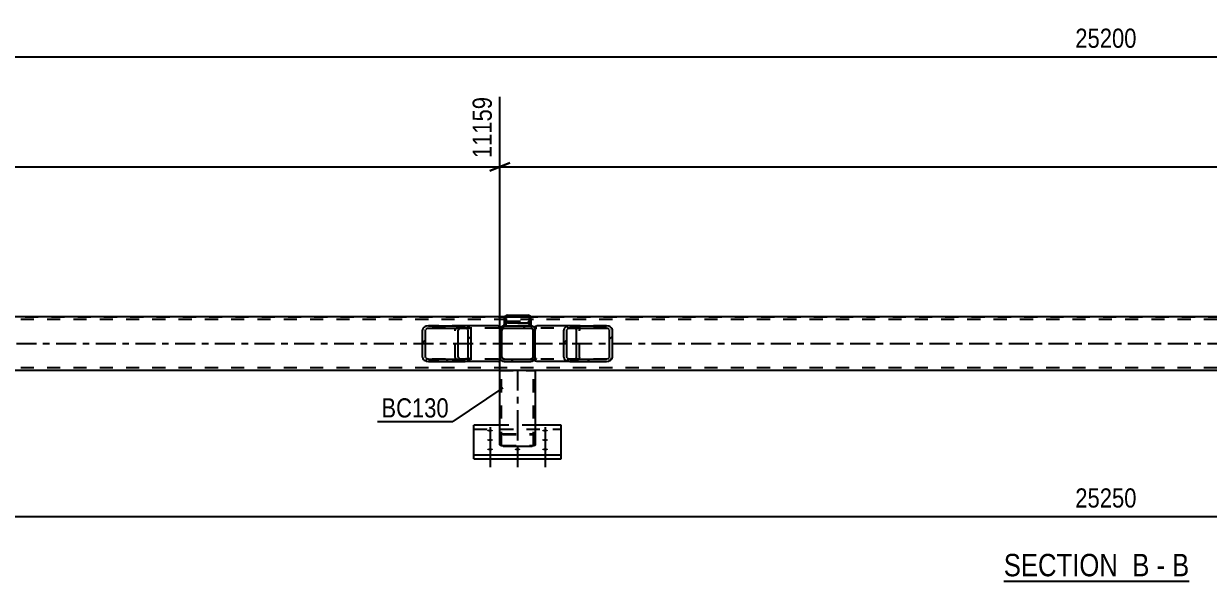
# Model space of a CAD drawing. Header units: millimetres. Extents: x 0 to 1189, y 0 to 841.
# Drawn here: x 393.6 to 570.2, y 365.2 to 448.4 of the extents above; entities that cross this region are included whole.
import ezdxf

# ---------------------------------------------------------------- set-up
doc = ezdxf.new("R2010")
doc.units = ezdxf.units.MM
doc.linetypes.add('DXK_LINE_DOT2', pattern=[3.9198, 1.9599, -1.9599])
doc.linetypes.add('DXK_LINE_DOT3', pattern=[5.9187, 2.979, -0.9799, 0.9799, -0.9799])
doc.styles.add('Arial Narrow', font='ARIALN.TTF', dxfattribs={"height": 0.2})

# ---------------------------------------------------------------- blocks, each defined once
blk = doc.blocks.new('Unknown-814734972-13 - 3548')
at = {"color": 6, "linetype": 'Continuous'}
blk.add_line((539.72, 365.19), (567.37, 365.19), dxfattribs=at)
at = {"color": 0, "linetype": 'Continuous'}
for points in [[(557.83, 365.94), (557.83, 369.44), (539.72, 369.44), (539.72, 365.94)], [(561.44, 365.94), (561.44, 369.44), (558.88, 369.44), (558.88, 365.94)], [(563.76, 365.94), (563.76, 369.44), (562.49, 369.44), (562.49, 365.94)], [(567.37, 365.94), (567.37, 369.44), (564.81, 369.44), (564.81, 365.94)]]:
    blk.add_wipeout(points, dxfattribs=at)
at = {"color": 7, "linetype": 'Continuous', "style": 'Arial Narrow'}
for s, p in [('SECTION ', (539.72, 365.94)), ('B', (558.88, 365.94)), ('B', (564.81, 365.94)), ('-', (562.49, 365.94))]:
    blk.add_text(s, height=3.34, dxfattribs=at).set_placement(p)
blk = doc.blocks.new('Part-814734972-3650 - 3548')
at = {"color": 2, "linetype": 'Continuous'}
for p, q in [((460.73, 383.45), (460.73, 388.5)), ((464.59, 388.5), (460.73, 388.5)), ((473.73, 388.5), (469.87, 388.5)), ((473.73, 383.45), (473.73, 388.5)), ((460.73, 384.05), (473.73, 384.05)), ((460.73, 383.45), (473.73, 383.45))]:
    blk.add_line(p, q, dxfattribs=at)
at = {"color": 7, "linetype": 'DXK_LINE_DOT2'}
for p, q in [((460.73, 387.9), (473.73, 387.9)), ((464.62, 388.5), (464.59, 388.5)), ((469.87, 388.5), (464.62, 388.5))]:
    blk.add_line(p, q, dxfattribs=at)
blk = doc.blocks.new('Part-814734972-3602 - 3548')
at = {"color": 2, "linetype": 'Continuous'}
for p, q in [((464.59, 385.54), (464.59, 396.65)), ((469.87, 396.65), (469.87, 385.54)), ((464.62, 385.48), (464.59, 385.54)), ((464.73, 385.42), (464.62, 385.48)), ((464.88, 385.39), (464.73, 385.42)), ((465.07, 385.37), (464.88, 385.39)), ((465.07, 385.37), (469.39, 385.37)), ((469.57, 385.39), (469.39, 385.37)), ((469.73, 385.42), (469.57, 385.39)), ((469.83, 385.48), (469.73, 385.42)), ((469.87, 385.54), (469.83, 385.48))]:
    blk.add_line(p, q, dxfattribs=at)
at = {"color": 7, "linetype": 'DXK_LINE_DOT2'}
for p, q in [((464.59, 396.65), (469.87, 396.65)), ((464.83, 385.54), (464.83, 396.65)), ((469.63, 385.54), (469.63, 396.65)), ((464.59, 387.02), (464.62, 387.08)), ((464.62, 387.08), (464.73, 387.13)), ((464.73, 387.13), (464.88, 387.17)), ((464.85, 387.05), (464.83, 387.02)), ((464.9, 387.07), (464.85, 387.05)), ((464.88, 387.17), (465.07, 387.18)), ((464.98, 387.09), (464.9, 387.07)), ((465.07, 387.1), (464.98, 387.09)), ((465.07, 387.18), (469.39, 387.18)), ((465.07, 387.1), (469.39, 387.1)), ((469.39, 387.18), (469.57, 387.17)), ((469.48, 387.09), (469.39, 387.1)), ((469.56, 387.07), (469.48, 387.09)), ((469.56, 387.07), (469.57, 387.07)), ((469.57, 387.17), (469.73, 387.13)), ((469.57, 387.07), (469.61, 387.05)), ((469.63, 387.02), (469.61, 387.05)), ((469.73, 387.13), (469.83, 387.08)), ((469.83, 387.08), (469.87, 387.02)), ((464.83, 385.54), (464.85, 385.51)), ((464.85, 385.51), (464.9, 385.48)), ((464.9, 385.48), (464.98, 385.46)), ((464.98, 385.46), (465.07, 385.46)), ((465.07, 385.46), (469.39, 385.46)), ((469.39, 385.46), (469.48, 385.46)), ((469.48, 385.46), (469.56, 385.48)), ((469.56, 385.48), (469.61, 385.51)), ((469.61, 385.51), (469.63, 385.54))]:
    blk.add_line(p, q, dxfattribs=at)
at = {"color": 7, "linetype": 'DXK_LINE_DOT3'}
blk.add_line((467.23, 396.65), (467.23, 386.28), dxfattribs=at)
blk = doc.blocks.new('Part-814734972-3643 - 3548')
at = {"color": 7, "linetype": 'DXK_LINE_DOT2'}
for p, q in [((225.26, 404.65), (1026.22, 404.65)), ((469.15, 404.65), (465.3, 404.65)), ((1026.22, 404.25), (96.58, 404.25)), ((1026.22, 397.05), (96.58, 397.05))]:
    blk.add_line(p, q, dxfattribs=at)
at = {"color": 2, "linetype": 'Continuous'}
for p, q in [((465.3, 404.65), (229.2, 404.65)), ((705.29, 404.65), (469.15, 404.65)), ((1026.22, 396.65), (96.58, 396.65))]:
    blk.add_line(p, q, dxfattribs=at)
at = {"color": 7, "linetype": 'DXK_LINE_DOT3'}
blk.add_line((96.58, 400.65), (1026.22, 400.65), dxfattribs=at)
blk = doc.blocks.new('Bolt-814734972-3665 - 3548')
at = {"linetype": 'Continuous'}
for points in [[(463.13, 387.53), (463.04, 387.53), (462.95, 387.54), (462.87, 387.56), (462.8, 387.58), (462.75, 387.6), (462.71, 387.63), (462.69, 387.66), (462.69, 387.7), (462.71, 387.73), (462.75, 387.76), (462.8, 387.78), (462.87, 387.8), (462.95, 387.82), (463.04, 387.83), (463.13, 387.83), (463.22, 387.83), (463.31, 387.82), (463.39, 387.8), (463.45, 387.78), (463.51, 387.76), (463.55, 387.73), (463.56, 387.7), (463.56, 387.66), (463.55, 387.63), (463.51, 387.6), (463.45, 387.58), (463.39, 387.56), (463.31, 387.54), (463.22, 387.53)], [(471.33, 387.53), (471.24, 387.53), (471.15, 387.54), (471.07, 387.56), (471, 387.58), (470.95, 387.6), (470.91, 387.63), (470.89, 387.66), (470.89, 387.7), (470.91, 387.73), (470.95, 387.76), (471, 387.78), (471.07, 387.8), (471.15, 387.82), (471.24, 387.83), (471.33, 387.83), (471.42, 387.83), (471.51, 387.82), (471.59, 387.8), (471.65, 387.78), (471.71, 387.76), (471.75, 387.73), (471.76, 387.7), (471.76, 387.66), (471.75, 387.63), (471.71, 387.6), (471.65, 387.58), (471.59, 387.56), (471.51, 387.54), (471.42, 387.53)], [(463.13, 386.12), (463.04, 386.12), (462.95, 386.13), (462.87, 386.15), (462.8, 386.17), (462.75, 386.2), (462.71, 386.22), (462.69, 386.26), (462.69, 386.29), (462.71, 386.32), (462.75, 386.35), (462.8, 386.37), (462.87, 386.39), (462.95, 386.41), (463.04, 386.42), (463.13, 386.42), (463.22, 386.42), (463.31, 386.41), (463.39, 386.39), (463.45, 386.37), (463.51, 386.35), (463.55, 386.32), (463.56, 386.29), (463.56, 386.26), (463.55, 386.22), (463.51, 386.2), (463.45, 386.17), (463.39, 386.15), (463.31, 386.13), (463.22, 386.12)], [(463.13, 384.73), (463.04, 384.73), (462.95, 384.74), (462.87, 384.75), (462.8, 384.77), (462.75, 384.8), (462.71, 384.83), (462.69, 384.86), (462.69, 384.89), (462.71, 384.92), (462.75, 384.95), (462.8, 384.98), (462.87, 385), (462.95, 385.01), (463.04, 385.02), (463.13, 385.03), (463.22, 385.02), (463.31, 385.01), (463.39, 385), (463.45, 384.98), (463.51, 384.95), (463.55, 384.92), (463.56, 384.89), (463.56, 384.86), (463.55, 384.83), (463.51, 384.8), (463.45, 384.77), (463.39, 384.75), (463.31, 384.74), (463.22, 384.73)], [(467.21, 384.73), (467.12, 384.73), (467.03, 384.74), (466.95, 384.75), (466.88, 384.77), (466.83, 384.8), (466.79, 384.83), (466.77, 384.86), (466.77, 384.89), (466.79, 384.92), (466.83, 384.95), (466.88, 384.98), (466.95, 385), (467.03, 385.01), (467.12, 385.02), (467.21, 385.03), (467.3, 385.02), (467.39, 385.01), (467.47, 385), (467.53, 384.98), (467.59, 384.95), (467.63, 384.92), (467.64, 384.89), (467.64, 384.86), (467.63, 384.83), (467.59, 384.8), (467.53, 384.77), (467.47, 384.75), (467.39, 384.74), (467.3, 384.73)], [(471.33, 386.12), (471.24, 386.12), (471.15, 386.13), (471.07, 386.15), (471, 386.17), (470.95, 386.2), (470.91, 386.22), (470.89, 386.26), (470.89, 386.29), (470.91, 386.32), (470.95, 386.35), (471, 386.37), (471.07, 386.39), (471.15, 386.41), (471.24, 386.42), (471.33, 386.42), (471.42, 386.42), (471.51, 386.41), (471.59, 386.39), (471.65, 386.37), (471.71, 386.35), (471.75, 386.32), (471.76, 386.29), (471.76, 386.26), (471.75, 386.22), (471.71, 386.2), (471.65, 386.17), (471.59, 386.15), (471.51, 386.13), (471.42, 386.12)], [(471.33, 384.73), (471.24, 384.73), (471.15, 384.74), (471.07, 384.75), (471, 384.77), (470.95, 384.8), (470.91, 384.83), (470.89, 384.86), (470.89, 384.89), (470.91, 384.92), (470.95, 384.95), (471, 384.98), (471.07, 385), (471.15, 385.01), (471.24, 385.02), (471.33, 385.03), (471.42, 385.02), (471.51, 385.01), (471.59, 385), (471.65, 384.98), (471.71, 384.95), (471.75, 384.92), (471.76, 384.89), (471.76, 384.86), (471.75, 384.83), (471.71, 384.8), (471.65, 384.77), (471.59, 384.75), (471.51, 384.74), (471.42, 384.73)]]:
    blk.add_hatch(color=1, dxfattribs=at).paths.add_polyline_path(points)
at = {"color": 1, "linetype": 'Continuous'}
for p, q in [((463.13, 388.17), (463.13, 385.05)), ((471.33, 388.17), (471.33, 385.05)), ((463.13, 386.76), (463.13, 383.64)), ((463.13, 385.36), (463.13, 382.24)), ((467.21, 385.36), (467.21, 382.24)), ((471.33, 386.76), (471.33, 383.64)), ((471.33, 385.36), (471.33, 382.24))]:
    blk.add_line(p, q, dxfattribs=at)
at = {"color": 1, "linetype": 'DXK_LINE_DOT2'}
blk.add_line((467.21, 388.17), (467.21, 385.05), dxfattribs=at)
blk = doc.blocks.new('Part-814734972-3667 - 3548')
at = {"linetype": 'Continuous'}
h = blk.add_hatch(dxfattribs=at)
h.set_pattern_fill('', scale=0.7, style=0, pattern_type=0)
h.set_pattern_definition([(45, (469.4624, 398.06), (-1.57154, 1.57154), [])])
h.paths.add_polyline_path([(469.22, 398.01), (469.46, 398.06), (469.67, 398.2), (469.81, 398.41), (469.86, 398.65), (469.86, 402.65), (469.81, 402.9), (469.67, 403.1), (469.46, 403.24), (469.22, 403.29), (465.22, 403.29), (464.97, 403.24), (464.76, 403.1), (464.63, 402.9), (464.58, 402.65), (464.58, 398.65), (464.63, 398.41), (464.76, 398.2), (464.97, 398.06), (465.22, 398.01)])
h.paths.add_polyline_path([(465.1, 398.36), (464.99, 398.42), (464.92, 398.53), (464.9, 398.65), (464.9, 402.65), (464.92, 402.77), (464.99, 402.88), (465.1, 402.95), (465.22, 402.97), (469.22, 402.97), (469.34, 402.95), (469.44, 402.88), (469.51, 402.77), (469.54, 402.65), (469.54, 398.65), (469.51, 398.53), (469.44, 398.42), (469.34, 398.36), (469.22, 398.33), (465.22, 398.33)])
at = {"color": 7, "linetype": 'DXK_LINE_DOT2'}
for p, q in [((464.58, 402.65), (464.63, 402.9)), ((464.92, 402.77), (464.9, 402.65)), ((464.97, 403.24), (465.22, 403.29)), ((465.22, 402.97), (465.1, 402.95)), ((469.22, 403.29), (465.22, 403.29)), ((465.22, 402.97), (469.22, 402.97)), ((469.22, 403.29), (469.46, 403.24)), ((469.34, 402.95), (469.22, 402.97)), ((469.54, 402.65), (469.51, 402.77)), ((469.81, 402.9), (469.86, 402.65)), ((464.58, 398.65), (464.58, 402.65)), ((464.9, 398.65), (464.9, 402.65)), ((469.54, 398.65), (469.54, 402.65)), ((469.86, 398.65), (469.86, 402.65)), ((464.63, 398.41), (464.58, 398.65)), ((464.9, 398.65), (464.92, 398.53)), ((465.22, 398.01), (464.97, 398.06)), ((465.1, 398.36), (465.22, 398.33)), ((465.22, 398.33), (469.22, 398.33)), ((465.22, 398.01), (469.22, 398.01)), ((469.22, 398.33), (469.34, 398.36)), ((469.46, 398.06), (469.22, 398.01)), ((469.51, 398.53), (469.54, 398.65)), ((469.86, 398.65), (469.81, 398.41))]:
    blk.add_line(p, q, dxfattribs=at)
at = {"color": 2, "linetype": 'Continuous'}
for p, q in [((464.63, 402.9), (464.58, 402.65)), ((464.9, 402.65), (464.92, 402.77)), ((465.22, 403.29), (464.97, 403.24)), ((465.1, 402.95), (465.22, 402.97)), ((465.22, 403.29), (469.22, 403.29)), ((465.22, 402.97), (469.22, 402.97)), ((469.46, 403.24), (469.22, 403.29)), ((469.22, 402.97), (469.34, 402.95)), ((469.51, 402.77), (469.54, 402.65)), ((469.86, 402.65), (469.81, 402.9)), ((464.58, 398.65), (464.58, 402.65)), ((464.9, 398.65), (464.9, 402.65)), ((469.54, 398.65), (469.54, 402.65)), ((469.86, 398.65), (469.86, 402.65)), ((464.58, 398.65), (464.63, 398.41)), ((464.92, 398.53), (464.9, 398.65)), ((464.97, 398.06), (465.22, 398.01)), ((465.22, 398.33), (465.1, 398.36)), ((465.22, 398.33), (469.22, 398.33)), ((465.22, 398.01), (469.22, 398.01)), ((469.34, 398.36), (469.22, 398.33)), ((469.22, 398.01), (469.46, 398.06)), ((469.54, 398.65), (469.51, 398.53)), ((469.81, 398.41), (469.86, 398.65))]:
    blk.add_line(p, q, dxfattribs=at)
at = {"color": 7, "linetype": 'DXK_LINE_DOT2'}
for centre, radius, start, end in [((465.22, 402.65), 0.64, 112.5, 157.5), ((465.22, 402.65), 0.32, 112.5, 157.5), ((469.22, 402.65), 0.32, 22.5, 67.5), ((469.22, 402.65), 0.64, 22.5, 67.5), ((465.22, 398.65), 0.64, 202.5, 247.5), ((465.22, 398.65), 0.32, 202.5, 247.5), ((469.22, 398.65), 0.32, 292.5, 337.5), ((469.22, 398.65), 0.64, 292.5, 337.5)]:
    blk.add_arc(centre, radius, start, end, dxfattribs=at)
at = {"color": 2, "linetype": 'Continuous'}
for centre, radius, start, end in [((465.22, 402.65), 0.64, 112.5, 157.5), ((465.22, 402.65), 0.32, 112.5, 157.5), ((469.22, 402.65), 0.32, 22.5, 67.5), ((469.22, 402.65), 0.64, 22.5, 67.5), ((465.22, 398.65), 0.64, 202.5, 247.5), ((465.22, 398.65), 0.32, 202.5, 247.5), ((469.22, 398.65), 0.32, 292.5, 337.5), ((469.22, 398.65), 0.64, 292.5, 337.5)]:
    blk.add_arc(centre, radius, start, end, dxfattribs=at)
blk = doc.blocks.new('Part-814734972-3673 - 3548')
at = {"linetype": 'Continuous'}
h = blk.add_hatch(dxfattribs=at)
h.set_pattern_fill('', scale=0.7, style=0, pattern_type=0)
h.set_pattern_definition([(45, (459.762, 398.06), (-1.57154, 1.57154), [])])
h.paths.add_polyline_path([(459.43, 398.01), (459.76, 398.06), (460.05, 398.2), (460.24, 398.41), (460.3, 398.65), (460.3, 402.65), (460.24, 402.9), (460.05, 403.1), (459.76, 403.24), (459.43, 403.29), (453.93, 403.29), (453.6, 403.24), (453.31, 403.1), (453.12, 402.9), (453.06, 402.65), (453.06, 398.65), (453.12, 398.41), (453.31, 398.2), (453.6, 398.06), (453.93, 398.01)])
h.paths.add_polyline_path([(453.77, 398.36), (453.62, 398.42), (453.53, 398.53), (453.5, 398.65), (453.5, 402.65), (453.53, 402.77), (453.62, 402.88), (453.77, 402.95), (453.93, 402.97), (459.43, 402.97), (459.59, 402.95), (459.74, 402.88), (459.83, 402.77), (459.87, 402.65), (459.87, 398.65), (459.83, 398.53), (459.74, 398.42), (459.59, 398.36), (459.43, 398.33), (453.93, 398.33)])
at = {"color": 2, "linetype": 'Continuous'}
for p, q in [((453.12, 402.9), (453.06, 402.65)), ((453.5, 402.65), (453.53, 402.77)), ((453.93, 403.29), (453.6, 403.24)), ((453.77, 402.95), (453.93, 402.97)), ((453.93, 403.29), (459.43, 403.29)), ((453.93, 402.97), (459.43, 402.97)), ((458.42, 402.77), (458.39, 402.65)), ((458.83, 402.97), (458.66, 402.95)), ((464.32, 403.29), (459.43, 403.29)), ((459.76, 403.24), (459.43, 403.29)), ((459.43, 402.97), (459.59, 402.95)), ((459.83, 402.77), (459.87, 402.65)), ((460.3, 402.65), (460.24, 402.9)), ((464.32, 403.29), (464.58, 403.25)), ((464.58, 403.25), (464.58, 403.24)), ((464.58, 403.24), (464.58, 403.1)), ((464.58, 403.1), (464.58, 402.65)), ((453.06, 398.65), (453.06, 402.65)), ((453.5, 398.65), (453.5, 402.65)), ((458.39, 398.65), (458.39, 402.65)), ((459.87, 398.65), (459.87, 402.65)), ((460.3, 398.65), (460.3, 402.65)), ((453.06, 398.65), (453.12, 398.41)), ((453.53, 398.53), (453.5, 398.65)), ((453.6, 398.06), (453.93, 398.01)), ((453.93, 398.33), (453.77, 398.36)), ((453.93, 398.33), (459.43, 398.33)), ((453.93, 398.01), (459.43, 398.01)), ((458.39, 398.65), (458.42, 398.53)), ((458.66, 398.36), (458.83, 398.33)), ((459.59, 398.36), (459.43, 398.33)), ((459.43, 398.01), (459.76, 398.06)), ((464.32, 398.01), (459.43, 398.01)), ((459.87, 398.65), (459.83, 398.53)), ((460.24, 398.41), (460.3, 398.65)), ((464.32, 398.01), (464.58, 398.05)), ((464.58, 398.05), (464.58, 398.65))]:
    blk.add_line(p, q, dxfattribs=at)
at = {"color": 7, "linetype": 'DXK_LINE_DOT2'}
for p, q in [((459.43, 403.29), (453.93, 403.29)), ((464.32, 402.97), (453.93, 402.97)), ((457.95, 402.65), (458.02, 402.9)), ((458.49, 403.24), (458.83, 403.29)), ((464.49, 402.95), (464.32, 402.97)), ((464.58, 402.9), (464.49, 402.95)), ((464.58, 403.1), (464.58, 402.9)), ((464.58, 398.65), (464.58, 402.9)), ((457.95, 398.65), (457.95, 402.65)), ((464.32, 398.33), (453.93, 398.33)), ((459.43, 398.01), (453.93, 398.01)), ((458.02, 398.41), (457.95, 398.65)), ((458.83, 398.01), (458.49, 398.06)), ((464.32, 398.33), (464.49, 398.36)), ((464.49, 398.36), (464.58, 398.4))]:
    blk.add_line(p, q, dxfattribs=at)
at = {"color": 2, "linetype": 'Continuous'}
for centre, radius, start, end in [((453.8, 402.47), 0.802, 104.5547, 147.5896), ((453.87, 402.56), 0.401, 104.5547, 147.5896), ((458.76, 402.56), 0.401, 104.5547, 147.5896), ((459.49, 402.56), 0.401, 32.4104, 75.4453), ((459.56, 402.47), 0.802, 32.4104, 75.4453), ((453.8, 398.84), 0.802, 212.4104, 255.4453), ((453.87, 398.74), 0.401, 212.4104, 255.4453), ((458.76, 398.74), 0.401, 212.4104, 255.4453), ((459.49, 398.74), 0.401, 284.5547, 327.5896), ((459.56, 398.84), 0.802, 284.5547, 327.5896)]:
    blk.add_arc(centre, radius, start, end, dxfattribs=at)
at = {"color": 7, "linetype": 'DXK_LINE_DOT2'}
for centre, start, end in [((458.69, 402.47), 104.5547, 147.5896), ((458.69, 398.84), 212.4104, 255.4453)]:
    blk.add_arc(centre, 0.802, start, end, dxfattribs=at)
blk = doc.blocks.new('Part-814734972-3768 - 3548')
at = {"linetype": 'Continuous'}
h = blk.add_hatch(dxfattribs=at)
h.set_pattern_fill('', scale=0.7, style=0, pattern_type=0)
h.set_pattern_definition([(45, (480.8364, 398.06), (-1.57154, 1.57154), [])])
h.paths.add_polyline_path([(480.5, 398.01), (480.84, 398.06), (481.12, 398.2), (481.31, 398.41), (481.38, 398.65), (481.38, 402.65), (481.31, 402.9), (481.12, 403.1), (480.84, 403.24), (480.5, 403.29), (475.01, 403.29), (474.67, 403.24), (474.39, 403.1), (474.2, 402.9), (474.13, 402.65), (474.13, 398.65), (474.2, 398.41), (474.39, 398.2), (474.67, 398.06), (475.01, 398.01)])
h.paths.add_polyline_path([(474.84, 398.36), (474.7, 398.42), (474.6, 398.53), (474.57, 398.65), (474.57, 402.65), (474.6, 402.77), (474.7, 402.88), (474.84, 402.95), (475.01, 402.97), (480.5, 402.97), (480.67, 402.95), (480.81, 402.88), (480.91, 402.77), (480.94, 402.65), (480.94, 398.65), (480.91, 398.53), (480.81, 398.42), (480.67, 398.36), (480.5, 398.33), (475.01, 398.33)])
at = {"color": 2, "linetype": 'Continuous'}
for p, q in [((469.86, 403.25), (470.11, 403.29)), ((469.86, 403.25), (469.86, 402.65)), ((475.01, 403.29), (470.11, 403.29)), ((474.2, 402.9), (474.13, 402.65)), ((474.57, 402.65), (474.6, 402.77)), ((475.01, 403.29), (474.67, 403.24)), ((474.84, 402.95), (475.01, 402.97)), ((475.01, 403.29), (480.5, 403.29)), ((475.01, 402.97), (480.5, 402.97)), ((475.77, 402.95), (475.61, 402.97)), ((476.04, 402.65), (476.01, 402.77)), ((480.84, 403.24), (480.5, 403.29)), ((480.5, 402.97), (480.67, 402.95)), ((480.91, 402.77), (480.94, 402.65)), ((481.38, 402.65), (481.31, 402.9)), ((474.13, 398.65), (474.13, 402.65)), ((474.57, 398.65), (474.57, 402.65)), ((476.04, 398.65), (476.04, 402.65)), ((480.94, 398.65), (480.94, 402.65)), ((481.38, 398.65), (481.38, 402.65)), ((469.86, 398.06), (469.86, 398.65)), ((469.86, 398.05), (469.86, 398.06)), ((470.11, 398.01), (469.86, 398.05)), ((475.01, 398.01), (470.11, 398.01)), ((474.13, 398.65), (474.2, 398.41)), ((474.6, 398.53), (474.57, 398.65)), ((474.67, 398.06), (475.01, 398.01)), ((475.01, 398.33), (474.84, 398.36)), ((475.01, 398.33), (480.5, 398.33)), ((475.01, 398.01), (480.5, 398.01)), ((475.61, 398.33), (475.77, 398.36)), ((476.01, 398.53), (476.04, 398.65)), ((480.67, 398.36), (480.5, 398.33)), ((480.5, 398.01), (480.84, 398.06)), ((480.94, 398.65), (480.91, 398.53)), ((481.31, 398.41), (481.38, 398.65))]:
    blk.add_line(p, q, dxfattribs=at)
at = {"color": 7, "linetype": 'DXK_LINE_DOT2'}
for p, q in [((469.86, 403.25), (469.86, 402.9)), ((469.95, 402.95), (469.86, 402.9)), ((470.11, 402.97), (469.95, 402.95)), ((480.5, 402.97), (470.11, 402.97)), ((480.5, 403.29), (475.01, 403.29)), ((475.61, 403.29), (475.94, 403.24)), ((476.42, 402.9), (476.48, 402.65)), ((469.86, 398.2), (469.86, 402.65)), ((476.48, 398.65), (476.48, 402.65)), ((469.86, 398.4), (469.95, 398.36)), ((469.95, 398.36), (470.11, 398.33)), ((480.5, 398.33), (470.11, 398.33)), ((475.61, 398.01), (475.01, 398.01)), ((475.94, 398.06), (475.61, 398.01)), ((475.61, 398.01), (480.5, 398.01)), ((476.48, 398.65), (476.42, 398.41))]:
    blk.add_line(p, q, dxfattribs=at)
at = {"color": 2, "linetype": 'Continuous'}
for centre, radius, start, end in [((474.87, 402.47), 0.802, 104.5547, 147.5896), ((474.94, 402.56), 0.401, 104.5547, 147.5896), ((475.67, 402.56), 0.401, 32.4104, 75.4453), ((480.57, 402.56), 0.401, 32.4104, 75.4453), ((480.63, 402.47), 0.802, 32.4104, 75.4453), ((474.87, 398.84), 0.802, 212.4104, 255.4453), ((474.94, 398.74), 0.401, 212.4104, 255.4453), ((475.67, 398.74), 0.401, 284.5547, 327.5896), ((480.57, 398.74), 0.401, 284.5547, 327.5896), ((480.63, 398.84), 0.802, 284.5547, 327.5896)]:
    blk.add_arc(centre, radius, start, end, dxfattribs=at)
at = {"color": 7, "linetype": 'DXK_LINE_DOT2'}
for centre, start, end in [((475.74, 402.47), 32.4104, 75.4453), ((475.74, 398.84), 284.5547, 327.5896)]:
    blk.add_arc(centre, 0.802, start, end, dxfattribs=at)
blk = doc.blocks.new('Part-814734972-3783 - 3548')
at = {"linetype": 'Continuous'}
h = blk.add_hatch(dxfattribs=at)
h.set_pattern_fill('', scale=0.7, style=0, pattern_type=0)
h.set_pattern_definition([(45, (469.227, 404.4025), (-1.5715, 1.5715), [])])
h.paths.add_polyline_path([(469.23, 403.29), (469.23, 404.4), (469.19, 404.59), (469.09, 404.75), (468.93, 404.85), (468.75, 404.89), (465.71, 404.89), (465.52, 404.85), (465.37, 404.75), (465.26, 404.59), (465.23, 404.4), (465.23, 403.29), (465.47, 403.29), (465.47, 404.4), (465.49, 404.5), (465.54, 404.57), (465.62, 404.63), (465.71, 404.65), (468.75, 404.65), (468.84, 404.63), (468.92, 404.57), (468.97, 404.5), (468.99, 404.4), (468.99, 403.29)])
at = {"color": 2, "linetype": 'Continuous'}
for p, q in [((465.26, 404.59), (465.23, 404.4)), ((465.47, 404.4), (465.49, 404.5)), ((465.49, 404.5), (465.54, 404.57)), ((465.71, 404.89), (465.52, 404.85)), ((465.54, 404.57), (465.62, 404.63)), ((465.62, 404.63), (465.71, 404.65)), ((465.71, 404.89), (468.75, 404.89)), ((465.71, 404.65), (468.75, 404.65)), ((468.93, 404.85), (468.75, 404.89)), ((468.75, 404.65), (468.84, 404.63)), ((468.84, 404.63), (468.92, 404.57)), ((468.92, 404.57), (468.97, 404.5)), ((468.97, 404.5), (468.99, 404.4)), ((469.23, 404.4), (469.19, 404.59)), ((465.23, 404.4), (465.23, 403.29)), ((465.23, 403.29), (465.47, 403.29)), ((465.47, 403.29), (465.47, 404.4)), ((465.49, 403.59), (465.47, 403.5)), ((465.54, 403.67), (465.49, 403.59)), ((465.62, 403.73), (465.54, 403.67)), ((465.71, 403.75), (465.62, 403.73)), ((465.71, 403.75), (468.75, 403.75)), ((468.84, 403.73), (468.75, 403.75)), ((468.92, 403.67), (468.84, 403.73)), ((468.97, 403.59), (468.92, 403.67)), ((468.99, 403.5), (468.97, 403.59)), ((468.99, 404.4), (468.99, 403.29)), ((468.99, 403.29), (469.23, 403.29)), ((469.23, 403.29), (469.23, 404.4))]:
    blk.add_line(p, q, dxfattribs=at)
at = {"color": 7, "linetype": 'DXK_LINE_DOT2'}
for p, q in [((465.23, 404.4), (465.23, 403.29)), ((465.23, 403.5), (465.26, 403.69)), ((465.23, 403.29), (465.47, 403.29)), ((465.47, 404.4), (465.47, 403.29)), ((465.52, 403.95), (465.71, 403.99)), ((465.71, 403.99), (468.75, 403.99)), ((468.75, 403.99), (468.93, 403.95)), ((468.99, 404.4), (468.99, 403.29)), ((468.99, 403.29), (469.23, 403.29)), ((469.19, 403.69), (469.23, 403.5)), ((469.23, 404.4), (469.23, 403.29))]:
    blk.add_line(p, q, dxfattribs=at)
at = {"color": 2, "linetype": 'Continuous'}
for centre, start, end in [((465.71, 404.41), 112.9249, 157.9205), ((468.74, 404.41), 22.0795, 67.0751)]:
    blk.add_arc(centre, 0.484, start, end, dxfattribs=at)
at = {"color": 7, "linetype": 'DXK_LINE_DOT2'}
for centre, start, end in [((465.71, 403.51), 112.9249, 157.9205), ((468.74, 403.51), 22.0795, 67.0751)]:
    blk.add_arc(centre, 0.484, start, end, dxfattribs=at)
blk = doc.blocks.new('StraightDimension-814734972-3892 - 3548')
at = {"color": 7, "linetype": 'Continuous'}
blk.add_line((82.68, 374.84), (1027.22, 374.84), dxfattribs=at)
at = {"color": 0}
blk.add_wipeout([(560.12, 375.59), (560.12, 379.79), (549.78, 379.79), (549.78, 375.59)], dxfattribs=at)
at = {"color": 3, "style": 'Arial Narrow'}
blk.add_text('25250', height=2.863, dxfattribs=at).set_placement((550.38, 376.19))
blk = doc.blocks.new('StraightDimension-814734972-3947 - 3548')
at = {"color": 7, "linetype": 'Continuous'}
for p, q in [((464.59, 392.01), (464.59, 437.48)), ((466.09, 427.63), (463.09, 426.43)), ((464.59, 427.03), (704.58, 427.03))]:
    blk.add_line(p, q, dxfattribs=at)
blk = doc.blocks.new('StraightDimension-814734972-3961 - 3548')
at = {"color": 7, "linetype": 'Continuous'}
for p, q in [((464.59, 392.01), (464.59, 437.48)), ((463.09, 426.43), (466.09, 427.63)), ((224.59, 427.03), (464.59, 427.03))]:
    blk.add_line(p, q, dxfattribs=at)
at = {"color": 0, "linetype": 'Continuous'}
blk.add_wipeout([(463.99, 438.08), (459.79, 438.08), (459.79, 427.73), (463.99, 427.73)], dxfattribs=at)
at = {"color": 3, "linetype": 'Continuous', "style": 'Arial Narrow'}
blk.add_text('11159', height=2.863, rotation=90.0002, dxfattribs=at).set_placement((463.39, 428.33))
blk = doc.blocks.new('StraightDimension-814734972-10734 - 3548')
at = {"color": 7, "linetype": 'Continuous'}
blk.add_line((83.68, 443.44), (1026.22, 443.44), dxfattribs=at)
at = {"color": 0}
blk.add_wipeout([(560.12, 444.19), (560.12, 448.39), (549.78, 448.39), (549.78, 444.19)], dxfattribs=at)
at = {"color": 3, "style": 'Arial Narrow'}
blk.add_text('25200', height=2.863, dxfattribs=at).set_placement((550.38, 444.79))
blk = doc.blocks.new('Mark-814734972-3598 - 3548')
at = {"color": 0}
blk.add_wipeout([(456.98, 389.63), (456.98, 392.63), (446.93, 392.63), (446.93, 389.63)], dxfattribs=at)
blk.add_wipeout([(456.98, 389.63), (456.98, 392.63), (446.93, 392.63), (446.93, 389.63)], dxfattribs=at)
at = {"color": 30, "linetype": 'Continuous'}
for p in [(465.05, 394.08), (446.33, 389.03)]:
    blk.add_line(p, (457.58, 389.03), dxfattribs=at)
at = {"color": 3, "style": 'Arial Narrow'}
blk.add_text('BC130', height=2.863, dxfattribs=at).set_placement((446.93, 389.63))

msp = doc.modelspace()

# ---------------------------------------------------------------- block references
for name in ['Part-814734972-3643 - 3548', 'Part-814734972-3783 - 3548', 'Part-814734972-3673 - 3548', 'Part-814734972-3667 - 3548', 'Part-814734972-3768 - 3548', 'Part-814734972-3602 - 3548', 'Part-814734972-3650 - 3548', 'Bolt-814734972-3665 - 3548', 'Unknown-814734972-13 - 3548']:
    msp.add_blockref(name, (0, 0))

# ---------------------------------------------------------------- next in the draw order: block references
for name in ['StraightDimension-814734972-3947 - 3548', 'StraightDimension-814734972-3892 - 3548']:
    msp.add_blockref(name, (0, 0))

# ---------------------------------------------------------------- next in the draw order: block references
msp.add_blockref('StraightDimension-814734972-3961 - 3548', (0, 0))

# ---------------------------------------------------------------- next in the draw order: block references
msp.add_blockref('StraightDimension-814734972-10734 - 3548', (0, 0))

# ---------------------------------------------------------------- next in the draw order: block references
msp.add_blockref('Mark-814734972-3598 - 3548', (0, 0))

doc.saveas('drawing.dxf')
